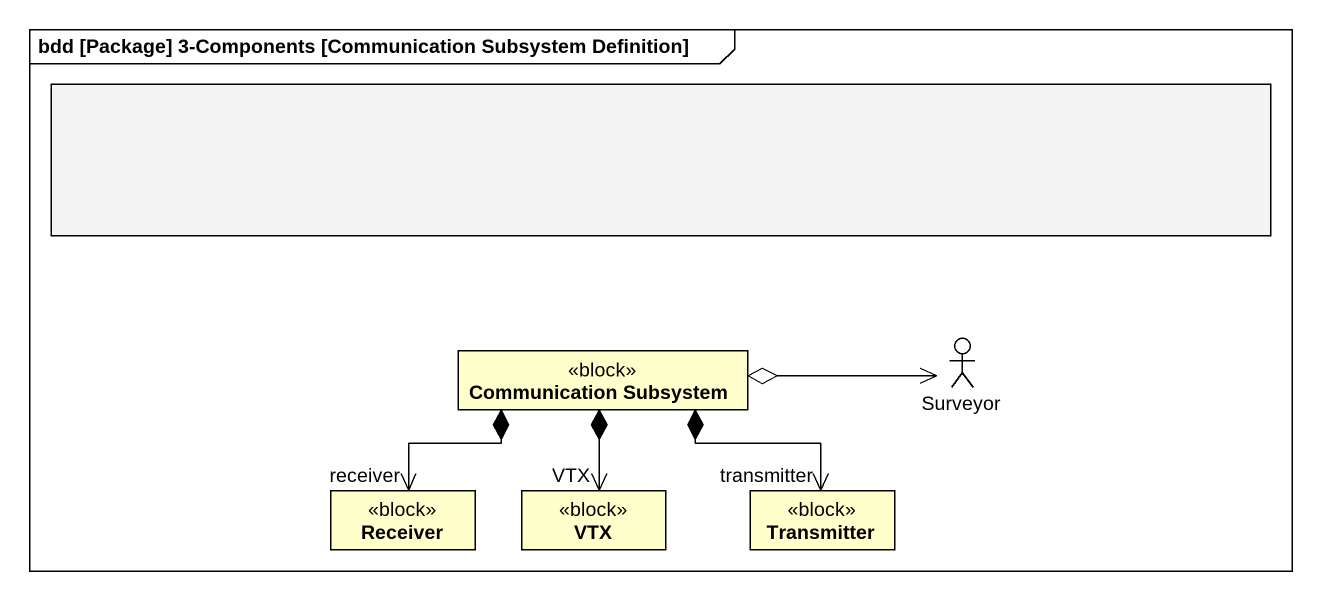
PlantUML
@startuml
mainframe bdd [Package] 3-Components [Communication Subsystem Definition]
allowmixing
hide circle
hide empty members
rectangle " " as rectangle1 #F4F4F4
class "Communication Subsystem" as Communication_Subsystem <<block>>
actor Surveyor
class Receiver <<block>>
class VTX <<block>>
class Transmitter <<block>>
Communication_Subsystem o-right-> Surveyor
Communication_Subsystem *--> "receiver" Receiver
Communication_Subsystem *--> "VTX" VTX
Communication_Subsystem *--> "transmitter" Transmitter
@enduml
